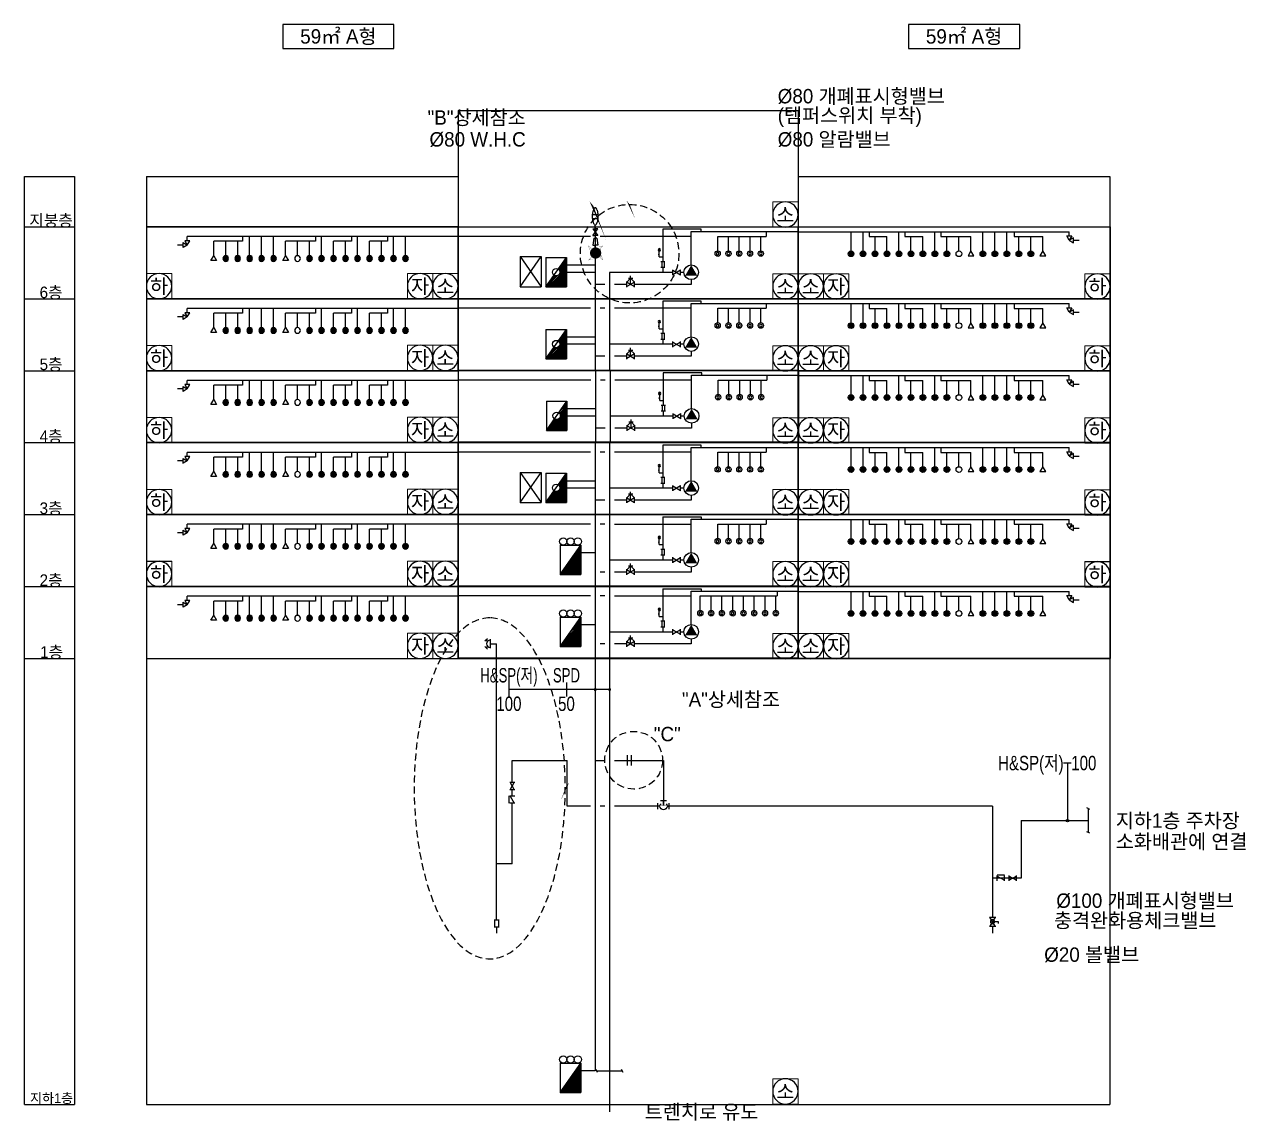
# Model space of a CAD drawing. Header units: millimetres. Extents: x 278 to 532, y -2797 to -2569.
import ezdxf
from ezdxf.enums import TextEntityAlignment as Align

# ---------------------------------------------------------------- set-up
doc = ezdxf.new("R2010")
doc.units = ezdxf.units.MM
doc.linetypes.add('HID', pattern=[2.3, 1.5, -0.8])
for name, color, linetype in [('0.내진_BRACE_4방향', 1, 'Continuous'), ('1', 1, 'Continuous'), ('arch', 8, 'Continuous'), ('BRACE_4방향', 1, 'Continuous'), ('DIM', 1, 'Continuous'), ('PIPE', 4, 'Continuous'), ('PIPE11', 4, 'Continuous'), ('SYM', 6, 'Continuous'), ('TEXT', 3, 'Continuous'), ('관경', 3, 'Continuous'), ('지시선', 1, 'Continuous'), ('헤드', 4, 'Continuous')]:
    doc.layers.add(name, color=color, linetype=linetype)
doc.layers.add('defpoint', color=161, linetype='Continuous', lineweight=15, plot=False)
doc.styles.add('1', font='')
doc.styles.add('돋움', font='', dxfattribs={"width": 0.9})
doc.styles.get('1').set_extended_font_data('Dotum')
doc.styles.get('돋움').set_extended_font_data('Dotum')

# ---------------------------------------------------------------- blocks, each defined once
blk = doc.blocks.new('SF30T')
at = {"color": 6, "linetype": 'Continuous'}
for p, q in [((-0.75, 1.5), (0.75, 1.5)), ((1.5, -0.75), (1.5, 0.75)), ((-0.75, -1.5), (0.75, -1.5))]:
    blk.add_line(p, q, dxfattribs=at)
at = {"color": 0, "linetype": 'Continuous'}
for p, q in [((0, 0.9), (0, 1.5)), ((0, 0), (1.5, 0)), ((0, -0.9), (0, -1.5))]:
    blk.add_line(p, q, dxfattribs=at)
at = {"color": 6, "linetype": 'Continuous'}
blk.add_arc((0, 0), 0.9, 46.2383, 313.7617, dxfattribs=at)
at = {"layer": 'defpoint', "linetype": 'ByBlock'}
for p, q in [((-0.01, 0), (0.01, 0)), ((0, -0.01), (0, 0.01))]:
    blk.add_line(p, q, dxfattribs=at)
blk.add_wipeout([(-0.12, 0.9), (-0.12, -0.9), (0.12, -0.9), (0.12, 0.9)]).dxf.layer = 'defpoint'
blk = doc.blocks.new('A$CB372')
at = {"layer": 'SYM'}
for p, q in [((0.11, 10.25), (7.11, 10.25)), ((0.11, 0.25), (7.11, 10.25)), ((0.11, 10.25), (7.11, 0.25)), ((0.11, 10.25), (0.11, 0.25)), ((7.11, 10.25), (7.11, 0.25)), ((0.11, 0.25), (7.11, 0.25))]:
    blk.add_line(p, q, dxfattribs=at)
blk = doc.blocks.new('*U35')
at = {"layer": 'SYM', "xscale": 0.6294964039843765, "yscale": 0.6294964039843765, "zscale": 0.6294964039843765}
blk.add_blockref('A$CB372', (-2.27, -3.31), dxfattribs=at)
blk = doc.blocks.new('*X18')
at = {"color": 0}
for p, q in [((427.45, 436.46), (428.68, 437.7)), ((421.86, 428.22), (428.68, 435.05)), ((422.39, 428.22), (428.68, 434.51)), ((422.5, 429.39), (428.68, 435.58)), ((422.92, 428.22), (428.68, 433.98)), ((423.45, 428.22), (428.68, 433.45)), ((423.74, 431.16), (428.68, 436.11)), ((424.97, 432.93), (428.68, 436.64)), ((426.21, 434.7), (428.68, 437.17)), ((423.98, 428.22), (428.68, 432.92)), ((424.51, 428.22), (428.68, 432.39)), ((425.04, 428.22), (428.68, 431.86)), ((425.57, 428.22), (428.68, 431.33)), ((426.1, 428.22), (428.68, 430.8)), ((426.63, 428.22), (428.68, 430.27)), ((427.16, 428.22), (428.68, 429.74)), ((427.69, 428.22), (428.68, 429.21)), ((428.22, 428.22), (428.68, 428.68))]:
    blk.add_line(p, q, dxfattribs=at)
blk = doc.blocks.new('FSK12')
at = {"layer": 'SYM'}
for p, q in [((-3.89, 5.56), (-3.89, 0)), ((-3.89, 0), (0, 5.56)), ((-3.89, 5.56), (0, 5.56)), ((0, 5.56), (0, 0)), ((-3.89, 0), (0, 0))]:
    blk.add_line(p, q, dxfattribs=at)
for centre in [(-3.33, 6.25), (-1.94, 6.25), (-0.56, 6.25)]:
    blk.add_circle(centre, 0.695, dxfattribs=at)
at = {"layer": 'SYM', "xscale": 0.5556600003037602, "yscale": 0.5556600003037602, "zscale": 0.5556600003037602}
blk.add_blockref('*X18', (-238.2, -237.95), dxfattribs=at)
blk = doc.blocks.new('ABC소화기')
at = {"layer": 'defpoint'}
blk.add_lwpolyline([(0, 5.28), (-5.28, 5.28), (-5.28, 0), (0, 0)], close=True, dxfattribs=at)
at = {"layer": 'TEXT', "color": 1, "extrusion": (0, 0, -1)}
blk.add_ellipse((-2.64, 2.64), major_axis=(0, 2.64), ratio=1, start_param=4.712189, end_param=10.995374, dxfattribs=at)
at = {"layer": 'TEXT', "linetype": 'Continuous', "style": '1'}
blk.add_text('소', height=3, dxfattribs=at).set_placement((-2.64, 2.64), align=Align.MIDDLE)
blk = doc.blocks.new('zw$5186')
at = {"layer": 'SYM'}
for p, q in [((79, 112), (-79, 112)), ((-66, 112), (-66, -112)), ((66, 112), (66, -112)), ((79, -112), (-79, -112))]:
    blk.add_line(p, q, dxfattribs=at)
blk = doc.blocks.new('zw$128A')
at = {"layer": 'SYM'}
for p, q in [((-112, -79), (-112, 79)), ((-112, 66), (112, -66)), ((112, 66), (-112, -66)), ((112, -79), (112, 79))]:
    blk.add_line(p, q, dxfattribs=at)
blk = doc.blocks.new('zw$2D4E')
at = {"layer": 'SYM'}
for p, q in [((-112, -79), (-112, 79)), ((112, 66), (-112, -66)), ((-110, 93), (116, 93)), ((116, 93), (70, 102)), ((112, -79), (112, 79))]:
    blk.add_line(p, q, dxfattribs=at)
blk = doc.blocks.new('DOUBLE')
at = {"color": 0, "linetype": 'ByBlock'}
for radius in [0.3, 0.15]:
    blk.add_circle((0, 0), radius, dxfattribs=at)
blk = doc.blocks.new('zw$57B4')
at = {"layer": 'SYM'}
for p, q in [((-0.75, -0.53), (-0.75, 0.53)), ((0.75, 0.44), (-0.75, -0.44)), ((-0.73, 0.62), (0.77, 0.62)), ((0.77, 0.62), (0.47, 0.68)), ((0.75, -0.53), (0.75, 0.53))]:
    blk.add_line(p, q, dxfattribs=at)
blk = doc.blocks.new('zw$1A81')
at = {"layer": 'SYM'}
for p, q in [((-0.75, -0.53), (-0.75, 0.53)), ((-0.75, 0.44), (0.75, -0.44)), ((0.75, 0.44), (-0.75, -0.44)), ((0.75, -0.53), (0.75, 0.53))]:
    blk.add_line(p, q, dxfattribs=at)
blk = doc.blocks.new('zw$F3AF')
at = {"layer": 'SYM'}
for p, q in [((-1.16, 0), (-1.16, -0.39)), ((0, 0), (-1.16, 0)), ((0.66, 0.94), (-0.66, 0.94)), ((-0.55, -0.94), (0.55, 0.94)), ((-0.55, 0.94), (0.55, -0.94)), ((0.66, -0.94), (-0.66, -0.94))]:
    blk.add_line(p, q, dxfattribs=at)
blk.add_circle((0, 0), 0.431, dxfattribs=at)
blk = doc.blocks.new('주방자동소화기')
at = {"layer": 'defpoint'}
blk.add_lwpolyline([(0, 5.28), (-5.28, 5.28), (-5.28, 0), (0, 0)], close=True, dxfattribs=at)
at = {"layer": 'TEXT', "color": 1, "extrusion": (0, 0, -1)}
blk.add_ellipse((-2.64, 2.64), major_axis=(0, 2.64), ratio=1, start_param=4.712189, end_param=10.995374, dxfattribs=at)
at = {"layer": 'TEXT', "linetype": 'Continuous', "style": '1'}
blk.add_text('자', height=3, dxfattribs=at).set_placement((-2.64, 2.64), align=Align.MIDDLE)
blk = doc.blocks.new('하향식피난구')
at = {"layer": 'defpoint'}
blk.add_lwpolyline([(5.28, 5.28), (0, 5.28), (0, 0), (5.28, 0)], close=True, dxfattribs=at)
at = {"layer": 'TEXT', "color": 1, "extrusion": (0, 0, -1)}
blk.add_ellipse((2.64, 2.64), major_axis=(0, 2.64), ratio=1, start_param=4.712189, end_param=10.995374, dxfattribs=at)
at = {"layer": 'TEXT', "linetype": 'Continuous', "style": '1'}
blk.add_text('하', height=3, dxfattribs=at).set_placement((2.64, 2.64), align=Align.MIDDLE)
blk = doc.blocks.new('A$C2254')
at = {"layer": 'SYM'}
for p, q in [((-42.5, -30), (-42.5, 30)), ((-42.5, 25), (42.5, -25)), ((42.5, 25), (-42.5, -25)), ((42.5, -30), (42.5, 30))]:
    blk.add_line(p, q, dxfattribs=at)
blk = doc.blocks.new('A$C6384')
at = {"layer": 'SYM'}
for p, q in [((35, 122), (3, 90)), ((19, 4), (19, 88))]:
    blk.add_line(p, q, dxfattribs=at)
for centre, radius in [((19, 106), 17.6), ((25, 40), 5.78)]:
    blk.add_circle(centre, radius, dxfattribs=at)
blk = doc.blocks.new('zw$4DED')
blk.add_lwpolyline([(-70.91, 14.98), (0, 14.98), (0, 0), (-70.91, 0)], close=True)
at = {"layer": 'PIPE', "color": 4, "linetype": 'Continuous', "ltscale": 2}
for p, q in [((-43.3, 12.98), (-70.91, 12.98)), ((-40.3, 12.98), (-41.3, 12.98)), ((-38.3, 12.98), (-22.28, 12.98)), ((-22.28, 7.04), (-22.28, 13.98)), ((-22.28, 13.98), (0, 13.98))]:
    blk.add_line(p, q, dxfattribs=at)
at = {"layer": 'PIPE'}
for p, q in [((-42.3, 14.98), (-42.3, 0)), ((-39.3, 14.98), (-39.3, 0)), ((-42.3, 6.97), (-45.3, 6.97)), ((-26.13, 5.47), (-39.3, 5.47)), ((-23.81, 5.47), (-24.51, 5.47)), ((-40.3, 2.98), (-41.3, 2.98)), ((-35.72, 2.98), (-38.3, 2.98)), ((-22.28, 2.98), (-34.1, 2.98)), ((-22.28, 3.98), (-22.28, 2.98))]:
    blk.add_line(p, q, dxfattribs=at)
at = {"layer": 'PIPE11', "color": 3, "linetype": 'Continuous'}
for p, q in [((-28.19, 14.48), (-28.19, 7.7)), ((-28.19, 14.48), (-20.19, 14.48)), ((-20.19, 14.48), (-20.19, 13.98)), ((-28.94, 8.7), (-28.19, 8.7)), ((-28.19, 6.47), (-28.19, 5.47))]:
    blk.add_line(p, q, dxfattribs=at)
at = {"layer": 'PIPE11', "color": 6, "linetype": 'Continuous'}
for p, q in [((-27.75, 7.7), (-28.62, 7.7)), ((-28.44, 7.7), (-28.44, 6.47)), ((-27.94, 7.7), (-27.94, 6.47)), ((-27.75, 6.47), (-28.62, 6.47))]:
    blk.add_line(p, q, dxfattribs=at)
at = {"layer": 'SYM', "color": 1}
for p, q in [((-34.91, 4.27), (-35.72, 3.46)), ((-35.37, 4.27), (-34.46, 4.27)), ((-34.91, 2.98), (-34.91, 4.73)), ((-34.91, 4.27), (-34.1, 3.46))]:
    blk.add_line(p, q, dxfattribs=at)
at = {"layer": 'SYM'}
for p, q in [((-35.72, 2.41), (-35.72, 3.56)), ((-34.1, 3.46), (-35.72, 2.51)), ((-35.72, 3.46), (-34.1, 2.51)), ((-34.1, 2.41), (-34.1, 3.56))]:
    blk.add_line(p, q, dxfattribs=at)
blk.add_ellipse((-22.28, 5.51), major_axis=(1.53, 0), ratio=1, start_param=-8.27407108464e-05, end_param=6.283102566468737, dxfattribs=at)
blk.add_solid([(-22.28, 6.99), (-23.56, 4.77), (-21, 4.77)], dxfattribs=at)
at = {"layer": 'PIPE11', "color": 3, "linetype": 'Continuous', "xscale": -0.0144703098476541, "yscale": 0.0144703098476541, "zscale": 0.0144703098476541}
blk.add_blockref('A$C6384', (-28.66, 8.64), dxfattribs=at)
at = {"layer": 'SYM'}
for name, p, xscale, yscale, zscale in [('FSK12', (-45.3, 2.47), 1.099999960026468, 1.099999960070124, 1.099999960070124), ('A$C2254', (-25.32, 5.47), 0.0191008090687526, 0.0191008090542007, 0.019100809055947)]:
    blk.add_blockref(name, p, dxfattribs=dict(at, xscale=xscale, yscale=yscale, zscale=zscale))
blk = doc.blocks.new('*X21')
at = {"color": 0}
for p, q in [((405.35, 414.37), (407.91, 416.93)), ((405.4, 414.94), (407.91, 417.46)), ((406.63, 416.71), (407.91, 417.99)), ((407.87, 418.48), (407.91, 418.52)), ((401.64, 408.54), (407.91, 414.81)), ((402.17, 408.54), (407.91, 414.28)), ((402.7, 408.54), (407.91, 413.75)), ((403.24, 408.54), (407.91, 413.22)), ((403.77, 408.54), (407.91, 412.69)), ((405.51, 412.93), (407.91, 415.34)), ((405.56, 414.04), (407.91, 416.4)), ((405.66, 413.62), (407.91, 415.87)), ((401.11, 408.54), (405.02, 412.45)), ((401.68, 409.64), (404.34, 412.29)), ((402.92, 411.41), (403.91, 412.39)), ((404.3, 408.54), (407.91, 412.16)), ((404.83, 408.54), (407.91, 411.63)), ((405.36, 408.54), (407.91, 411.1)), ((405.89, 408.54), (407.91, 410.57)), ((406.42, 408.54), (407.91, 410.03)), ((406.95, 408.54), (407.91, 409.5)), ((407.48, 408.54), (407.91, 408.97))]:
    blk.add_line(p, q, dxfattribs=at)
blk = doc.blocks.new('FSK3')
at = {"layer": 'SYM'}
for p, q in [((-3.89, 5.56), (-3.89, 0)), ((-3.89, 0), (0, 5.56)), ((-3.89, 5.56), (0, 5.56)), ((0, 5.56), (0, 0)), ((-3.89, 0), (0, 0))]:
    blk.add_line(p, q, dxfattribs=at)
blk.add_circle((-1.94, 2.78), 0.695, dxfattribs=at)
at = {"layer": 'SYM', "xscale": 0.5556600003037602, "yscale": 0.5556600003037602, "zscale": 0.5556600003037602}
blk.add_blockref('*X21', (-226.66, -227.01), dxfattribs=at)
blk = doc.blocks.new('zw$E6AF')
blk.add_lwpolyline([(-70.91, 14.98), (0, 14.98), (0, 0), (-70.91, 0)], close=True)
at = {"layer": 'PIPE', "color": 4, "linetype": 'Continuous', "ltscale": 2}
for p, q in [((-43.3, 12.98), (-70.91, 12.98)), ((-40.3, 12.98), (-41.3, 12.98)), ((-22.28, 12.98), (-38.3, 12.98)), ((-22.28, 7.04), (-22.28, 13.98)), ((-22.28, 13.98), (0, 13.98))]:
    blk.add_line(p, q, dxfattribs=at)
at = {"layer": 'PIPE'}
for p, q in [((-42.3, 14.98), (-42.3, 0)), ((-39.3, 14.98), (-39.3, 0)), ((-42.3, 6.97), (-48.3, 6.97)), ((-42.3, 5.47), (-48.3, 5.47)), ((-26.13, 5.47), (-39.3, 5.47)), ((-23.81, 5.47), (-24.51, 5.47)), ((-40.3, 2.98), (-42.3, 2.98)), ((-35.72, 2.98), (-38.3, 2.98)), ((-22.28, 2.98), (-34.1, 2.98)), ((-22.28, 3.98), (-22.28, 2.98))]:
    blk.add_line(p, q, dxfattribs=at)
at = {"layer": 'PIPE11', "color": 3, "linetype": 'Continuous'}
for p, q in [((-28.19, 14.48), (-28.19, 7.7)), ((-20.19, 14.48), (-28.19, 14.48)), ((-20.19, 13.98), (-20.19, 14.48)), ((-28.94, 8.7), (-28.19, 8.7)), ((-28.19, 6.47), (-28.19, 5.47))]:
    blk.add_line(p, q, dxfattribs=at)
at = {"layer": 'PIPE11', "color": 6, "linetype": 'Continuous'}
for p, q in [((-27.75, 7.7), (-28.62, 7.7)), ((-28.44, 7.7), (-28.44, 6.47)), ((-27.94, 7.7), (-27.94, 6.47)), ((-27.75, 6.47), (-28.62, 6.47))]:
    blk.add_line(p, q, dxfattribs=at)
at = {"layer": 'SYM', "color": 1}
for p, q in [((-34.91, 4.27), (-35.72, 3.46)), ((-35.37, 4.27), (-34.46, 4.27)), ((-34.91, 2.98), (-34.91, 4.73)), ((-34.91, 4.27), (-34.1, 3.46))]:
    blk.add_line(p, q, dxfattribs=at)
at = {"layer": 'SYM'}
for p, q in [((-35.72, 2.41), (-35.72, 3.56)), ((-34.1, 3.46), (-35.72, 2.51)), ((-35.72, 3.46), (-34.1, 2.51)), ((-34.1, 2.41), (-34.1, 3.56))]:
    blk.add_line(p, q, dxfattribs=at)
blk.add_ellipse((-22.28, 5.51), major_axis=(1.53, 0), ratio=1, start_param=-8.27407108464e-05, end_param=6.283102566468737, dxfattribs=at)
blk.add_solid([(-22.28, 6.99), (-23.56, 4.77), (-21, 4.77)], dxfattribs=at)
at = {"layer": 'PIPE11', "color": 3, "linetype": 'Continuous', "xscale": -0.0144703098476541, "yscale": 0.0144703098476541, "zscale": 0.0144703098476541}
blk.add_blockref('A$C6384', (-28.66, 8.64), dxfattribs=at)
at = {"layer": 'SYM'}
for name, p, xscale, yscale, zscale in [('FSK3', (-48.3, 2.48), 1.099999960026468, 1.099999960070124, 1.099999960068378), ('A$C2254', (-25.32, 5.47), 0.0191008090687526, 0.0191008090542007, 0.019100809055947)]:
    blk.add_blockref(name, p, dxfattribs=dict(at, xscale=xscale, yscale=yscale, zscale=zscale))
blk = doc.blocks.new('W.H.C')
at = {"layer": 'PIPE', "linetype": 'Continuous'}
for p, q in [((0, -0.62), (0, 0)), ((0, -1.7), (0, -2.12)), ((0, -4.06), (0, -3.24))]:
    blk.add_line(p, q, dxfattribs=at)
at = {"layer": 'SYM', "color": 6}
for p, q in [((-0.47, 1.61), (0.47, 1.61)), ((-0.46, 1), (0.46, 1))]:
    blk.add_line(p, q, dxfattribs=at)
at = {"layer": 'SYM'}
for p, q in [((-0.39, -1.7), (0.39, -0.62)), ((-0.39, -0.62), (0.39, -1.7)), ((-0.39, -0.62), (0, -0.62)), ((-0.39, -1.7), (0, -1.7)), ((0.39, -0.62), (0, -0.62)), ((0.39, -1.7), (0, -1.7)), ((-0.23, -2.12), (-0.39, -3.24)), ((-0.39, -3.24), (0, -3.24)), ((-0.23, -2.12), (0, -2.12)), ((0.23, -2.12), (0, -2.12)), ((0.39, -3.24), (0, -3.24)), ((0.23, -2.12), (0.39, -3.24))]:
    blk.add_line(p, q, dxfattribs=at)
at = {"layer": 'SYM', "color": 6}
for centre, radius, start, end in [((1.65, 1.58), 2.11, 160.3879, 171.6041), ((0.63, 1.94), 1.02, 139.2967, 160.3879), ((0, 2.48), 0.197, 90, 139.2967), ((0, 2.48), 0.197, 40.7033, 90), ((-0.63, 1.94), 1.02, 19.6121, 40.7033), ((-1.65, 1.58), 2.11, 8.3959, 19.6121), ((3.28, 1.34), 3.75, 171.6041, 180), ((3.28, 1.34), 3.75, 180, 188.3959), ((1.65, 1.1), 2.11, 188.3959, 199.6121), ((0.63, 0.74), 1.02, 199.6121, 220.7033), ((0, 0.2), 0.197, 220.7033, 270), ((0, 0.2), 0.197, 270, 319.2967), ((-0.63, 0.74), 1.02, 319.2967, 340.3879), ((-1.65, 1.1), 2.11, 340.3879, 351.6041), ((-3.28, 1.34), 3.75, 0, 8.3959), ((-3.28, 1.34), 3.75, 351.6041, 0)]:
    blk.add_arc(centre, radius, start, end, dxfattribs=at)
blk = doc.blocks.new('A$C00AB62C4')
at = {"layer": 'BRACE_4방향'}
h = blk.add_hatch(color=253, dxfattribs=at)
h.dxf.hatch_style = 1
edge = h.paths.add_edge_path()
edge.add_ellipse((0, 0), major_axis=(2.3, 0), ratio=1, start_angle=180, end_angle=360)
edge.add_ellipse((0, 0), major_axis=(2.3, 0), ratio=1, start_angle=0, end_angle=180)
at = {"layer": 'BRACE_4방향', "const_width": 0.0836}
for points in [[(-1.34, -2.52), (-2.95, -2.95), (2.95, 2.95), (1.34, 2.52)], [(-2.52, 1.34), (-2.95, 2.95), (2.95, -2.95), (2.52, -1.34)]]:
    blk.add_lwpolyline(points, dxfattribs=at)
at = {"layer": 'BRACE_4방향', "const_width": 0.0876}
blk.add_lwpolyline([(-2.3, 0, 1), (2.3, 0, 1)], format="xyb", close=True, dxfattribs=at)
at = {"layer": '0.내진_BRACE_4방향', "style": '돋움', "width": 0.7}
blk.add_text('W1', height=3, dxfattribs=at).set_placement((0.44, 0.08), align=Align.MIDDLE_CENTER)
blk = doc.blocks.new('zw$D288')
blk.add_lwpolyline([(-70.91, 14.98), (0, 14.98), (0, 0), (-70.91, 0)], close=True)
at = {"layer": 'PIPE', "color": 4, "linetype": 'Continuous', "ltscale": 2}
for p, q in [((-43.3, 12.98), (-70.91, 12.98)), ((-22.28, 12.98), (-41.3, 12.98)), ((-22.28, 7.04), (-22.28, 13.98)), ((-22.28, 13.98), (0, 13.98))]:
    blk.add_line(p, q, dxfattribs=at)
at = {"layer": 'PIPE'}
for p, q in [((-42.3, 14.98), (-42.3, 0)), ((-42.3, 6.97), (-48.3, 6.97)), ((-42.3, 5.47), (-48.3, 5.47)), ((-26.13, 5.47), (-39.3, 5.47)), ((-39.3, 5.47), (-39.3, 0)), ((-23.81, 5.47), (-24.51, 5.47)), ((-40.3, 2.98), (-42.3, 2.98)), ((-35.72, 2.98), (-38.3, 2.98)), ((-22.28, 2.98), (-34.1, 2.98)), ((-22.28, 3.98), (-22.28, 2.98))]:
    blk.add_line(p, q, dxfattribs=at)
at = {"layer": 'PIPE11', "color": 3, "linetype": 'Continuous'}
for p, q in [((-28.19, 14.48), (-28.19, 7.7)), ((-20.19, 14.48), (-28.19, 14.48)), ((-20.19, 13.98), (-20.19, 14.48)), ((-28.94, 8.7), (-28.19, 8.7)), ((-28.19, 6.47), (-28.19, 5.47))]:
    blk.add_line(p, q, dxfattribs=at)
at = {"layer": 'PIPE11', "color": 6, "linetype": 'Continuous'}
for p, q in [((-27.75, 7.7), (-28.62, 7.7)), ((-28.44, 7.7), (-28.44, 6.47)), ((-27.94, 7.7), (-27.94, 6.47)), ((-27.75, 6.47), (-28.62, 6.47))]:
    blk.add_line(p, q, dxfattribs=at)
at = {"layer": 'SYM', "color": 1}
for p, q in [((-34.91, 4.27), (-35.72, 3.46)), ((-35.37, 4.27), (-34.46, 4.27)), ((-34.91, 2.98), (-34.91, 4.73)), ((-34.91, 4.27), (-34.1, 3.46))]:
    blk.add_line(p, q, dxfattribs=at)
at = {"layer": 'SYM'}
for p, q in [((-35.72, 2.41), (-35.72, 3.56)), ((-34.1, 3.46), (-35.72, 2.51)), ((-35.72, 3.46), (-34.1, 2.51)), ((-34.1, 2.41), (-34.1, 3.56))]:
    blk.add_line(p, q, dxfattribs=at)
blk.add_ellipse((-22.28, 5.51), major_axis=(1.53, 0), ratio=1, start_param=-8.27407108464e-05, end_param=6.283102566468737, dxfattribs=at)
blk.add_solid([(-22.28, 6.99), (-23.56, 4.77), (-21, 4.77)], dxfattribs=at)
at = {"layer": 'BRACE_4방향', "xscale": 0.4999999803591471, "yscale": 0.4999999803591471, "zscale": 0.4999999803591471}
blk.add_blockref('A$C00AB62C4', (-42.22, 9.52), dxfattribs=at)
at = {"layer": 'PIPE11', "color": 3, "linetype": 'Continuous', "xscale": -0.0144703098476541, "yscale": 0.0144703098476541, "zscale": 0.0144703098476541}
blk.add_blockref('A$C6384', (-28.66, 8.64), dxfattribs=at)
at = {"layer": 'SYM'}
for name, p, xscale, yscale, zscale in [('W.H.C', (-42.3, 15.4), 1.319999948096925, 1.319999948140579, 1.319999948147855), ('FSK3', (-48.3, 2.48), 1.099999960026468, 1.099999960070124, 1.099999960068378), ('A$C2254', (-25.32, 5.47), 0.0191008090687526, 0.0191008090542007, 0.019100809055947)]:
    blk.add_blockref(name, p, dxfattribs=dict(at, xscale=xscale, yscale=yscale, zscale=zscale))
blk = doc.blocks.new('zw$FDB4')
at = {"layer": 'Defpoints'}
blk.add_lwpolyline([(-65.09, 0), (-65.09, 15), (0, 15), (0, 0)], close=True, dxfattribs=at)
at = {"layer": 'PIPE', "color": 4, "linetype": 'Continuous', "ltscale": 2}
for p, q in [((-8.54, 12.1), (-8.54, 12.98)), ((-8.54, 11.2), (-9.06, 12.1)), ((-9.06, 12.1), (-8.02, 12.1)), ((-8.54, 11.2), (-9.06, 12.1)), ((-9.06, 12.1), (-8.02, 12.1)), ((-8.02, 12.1), (-8.54, 11.2)), ((-8.02, 12.1), (-8.54, 11.2)), ((-7.64, 11.72), (-8.54, 11.2)), ((-7.64, 11.72), (-8.54, 11.2)), ((-8.54, 11.2), (-7.64, 10.69)), ((-8.54, 11.2), (-7.64, 10.69)), ((-7.65, 10.68), (-7.65, 11.72)), ((-7.65, 10.68), (-7.65, 11.72)), ((-7.65, 11.2), (-6.48, 11.2)), ((-7.65, 11.2), (-6.48, 11.2))]:
    blk.add_line(p, q, dxfattribs=at)
at = {"layer": '헤드'}
for p, q in [((-65.09, 12.98), (-8.54, 12.98)), ((-54.04, 8.98), (-54.04, 12.98)), ((-51.54, 8.98), (-51.54, 12.98)), ((-50.29, 12.98), (-50.29, 11.98)), ((-44.04, 8.98), (-44.04, 12.98)), ((-42.79, 12.98), (-42.79, 11.98)), ((-36.54, 8.98), (-36.54, 12.98)), ((-35.29, 12.98), (-35.29, 11.98)), ((-26.54, 8.98), (-26.54, 12.98)), ((-24.04, 8.98), (-24.04, 12.98)), ((-21.54, 8.98), (-21.54, 12.98)), ((-20.04, 12.98), (-20.04, 11.98)), ((-50.29, 11.98), (-46.54, 11.98)), ((-49.04, 8.98), (-49.04, 11.98)), ((-46.54, 8.98), (-46.54, 11.98)), ((-42.79, 11.98), (-39.04, 11.98)), ((-41.54, 8.98), (-41.54, 11.98)), ((-39.04, 8.98), (-39.04, 11.98)), ((-35.29, 11.98), (-29.04, 11.98)), ((-34.04, 8.98), (-34.04, 11.98)), ((-31.54, 8.99), (-31.54, 11.98)), ((-29.04, 8.98), (-29.04, 11.98)), ((-20.04, 11.98), (-14.04, 11.98)), ((-19.04, 8.98), (-19.04, 11.98)), ((-16.54, 8.99), (-16.54, 11.98)), ((-14.04, 8.98), (-14.04, 11.98))]:
    blk.add_line(p, q, dxfattribs=at)
at = {"layer": '헤드', "color": 6, "const_width": 0.557}
for points in [[(-54.32, 8.39, -1), (-53.76, 8.39, -1)], [(-51.82, 8.39, -1), (-51.26, 8.39, -1)], [(-49.32, 8.39, -1), (-48.76, 8.39, -1)], [(-46.82, 8.39, -1), (-46.26, 8.39, -1)], [(-44.32, 8.39, -1), (-43.76, 8.39, -1)], [(-41.82, 8.39, -1), (-41.26, 8.39, -1)], [(-39.32, 8.39, -1), (-38.76, 8.39, -1)], [(-36.82, 8.39, -1), (-36.26, 8.39, -1)], [(-34.32, 8.39, -1), (-33.76, 8.39, -1)], [(-26.82, 8.39, -1), (-26.26, 8.39, -1)], [(-24.32, 8.39, -1), (-23.76, 8.39, -1)], [(-21.82, 8.39, -1), (-21.26, 8.39, -1)], [(-19.32, 8.39, -1), (-18.76, 8.39, -1)], [(-16.82, 8.39, -1), (-16.26, 8.39, -1)]]:
    blk.add_lwpolyline(points, format="xyb", close=True, dxfattribs=at)
at = {"layer": '헤드', "color": 6}
for points in [[(-28.44, 7.96), (-29.04, 8.98), (-29.63, 7.96)], [(-13.44, 7.96), (-14.04, 8.98), (-14.63, 7.96)]]:
    blk.add_lwpolyline(points, close=True, dxfattribs=at)
for centre in [(-54.04, 8.39), (-51.54, 8.39), (-49.04, 8.39), (-46.54, 8.39), (-44.04, 8.39), (-41.54, 8.39), (-39.04, 8.39), (-36.54, 8.39), (-34.04, 8.39), (-31.54, 8.39), (-26.54, 8.39), (-24.04, 8.39), (-21.54, 8.39), (-19.04, 8.39), (-16.54, 8.39)]:
    blk.add_circle(centre, 0.594, dxfattribs=at)
blk = doc.blocks.new('zw$89CA')
at = {"layer": 'Defpoints'}
blk.add_lwpolyline([(-65.09, 0), (-65.09, 15), (0, 15), (0, 0)], close=True, dxfattribs=at)
at = {"layer": 'PIPE', "color": 4, "linetype": 'Continuous', "ltscale": 2}
for p, q in [((-8.54, 12.2), (-9.06, 13.1)), ((-9.06, 13.1), (-8.02, 13.1)), ((-8.54, 12.2), (-9.06, 13.1)), ((-9.06, 13.1), (-8.02, 13.1)), ((-8.54, 13.1), (-8.54, 13.98)), ((-8.02, 13.1), (-8.54, 12.2)), ((-8.02, 13.1), (-8.54, 12.2)), ((-7.64, 12.72), (-8.54, 12.2)), ((-7.64, 12.72), (-8.54, 12.2)), ((-8.54, 12.2), (-7.64, 11.69)), ((-8.54, 12.2), (-7.64, 11.69)), ((-7.65, 11.68), (-7.65, 12.72)), ((-7.65, 11.68), (-7.65, 12.72)), ((-7.65, 12.2), (-6.48, 12.2)), ((-7.65, 12.2), (-6.48, 12.2))]:
    blk.add_line(p, q, dxfattribs=at)
at = {"layer": '헤드'}
for p, q in [((-65.09, 13.98), (-8.54, 13.98)), ((-54.04, 9.98), (-54.04, 13.98)), ((-51.54, 9.98), (-51.54, 13.98)), ((-50.29, 13.98), (-50.29, 12.98)), ((-50.29, 12.98), (-46.54, 12.98)), ((-49.04, 9.98), (-49.04, 12.98)), ((-46.54, 9.98), (-46.54, 12.98)), ((-44.04, 9.98), (-44.04, 13.98)), ((-42.79, 13.98), (-42.79, 12.98)), ((-42.79, 12.98), (-39.04, 12.98)), ((-41.54, 9.98), (-41.54, 12.98)), ((-39.04, 9.98), (-39.04, 12.98)), ((-36.54, 9.98), (-36.54, 13.98)), ((-35.29, 13.98), (-35.29, 12.98)), ((-35.29, 12.98), (-29.04, 12.98)), ((-34.04, 9.98), (-34.04, 12.98)), ((-31.54, 9.99), (-31.54, 12.98)), ((-29.04, 9.98), (-29.04, 12.98)), ((-26.54, 9.98), (-26.54, 13.98)), ((-24.04, 9.98), (-24.04, 13.98)), ((-21.54, 9.98), (-21.54, 13.98)), ((-20.04, 13.98), (-20.04, 12.98)), ((-20.04, 12.98), (-14.04, 12.98)), ((-19.04, 9.98), (-19.04, 12.98)), ((-16.54, 9.99), (-16.54, 12.98)), ((-14.04, 9.98), (-14.04, 12.98))]:
    blk.add_line(p, q, dxfattribs=at)
at = {"layer": '헤드', "color": 6, "const_width": 0.557}
for points in [[(-54.32, 9.39, -1), (-53.76, 9.39, -1)], [(-51.82, 9.39, -1), (-51.26, 9.39, -1)], [(-49.32, 9.39, -1), (-48.76, 9.39, -1)], [(-46.82, 9.39, -1), (-46.26, 9.39, -1)], [(-44.32, 9.39, -1), (-43.76, 9.39, -1)], [(-41.82, 9.39, -1), (-41.26, 9.39, -1)], [(-39.32, 9.39, -1), (-38.76, 9.39, -1)], [(-36.82, 9.39, -1), (-36.26, 9.39, -1)], [(-34.32, 9.39, -1), (-33.76, 9.39, -1)], [(-26.82, 9.39, -1), (-26.26, 9.39, -1)], [(-24.32, 9.39, -1), (-23.76, 9.39, -1)], [(-21.82, 9.39, -1), (-21.26, 9.39, -1)], [(-19.32, 9.39, -1), (-18.76, 9.39, -1)], [(-16.82, 9.39, -1), (-16.26, 9.39, -1)]]:
    blk.add_lwpolyline(points, format="xyb", close=True, dxfattribs=at)
at = {"layer": '헤드', "color": 6}
for points in [[(-28.44, 8.96), (-29.04, 9.98), (-29.63, 8.96)], [(-13.44, 8.96), (-14.04, 9.98), (-14.63, 8.96)]]:
    blk.add_lwpolyline(points, close=True, dxfattribs=at)
for centre in [(-54.04, 9.39), (-51.54, 9.39), (-49.04, 9.39), (-46.54, 9.39), (-44.04, 9.39), (-41.54, 9.39), (-39.04, 9.39), (-36.54, 9.39), (-34.04, 9.39), (-31.54, 9.39), (-26.54, 9.39), (-24.04, 9.39), (-21.54, 9.39), (-19.04, 9.39), (-16.54, 9.39)]:
    blk.add_circle(centre, 0.594, dxfattribs=at)

msp = doc.modelspace()

# ---------------------------------------------------------------- linework, layer by layer
at = {"layer": '1', "linetype": 'HID'}
msp.add_circle((404.58, -2722.22), 6.02, dxfattribs=at)
at = {"layer": '1', "color": 1, "linetype": 'HID', "extrusion": (0, 0, -1)}
msp.add_ellipse((374.56, -2728.08), major_axis=(0, 35.54), ratio=0.443529, dxfattribs=at)
at = {"layer": 'arch'}
for p, q in [((367.95, -2586.75), (438.86, -2586.75)), ((367.95, -2586.75), (395.86, -2586.75)), ((367.95, -2586.75), (367.95, -2701)), ((438.86, -2586.75), (438.86, -2701)), ((277.52, -2600.5), (287.95, -2600.5)), ((277.52, -2600.5), (287.95, -2600.5)), ((277.52, -2794.01), (277.52, -2600.5)), ((287.95, -2600.5), (287.95, -2794.01)), ((302.95, -2600.5), (367.95, -2600.5)), ((302.95, -2600.5), (302.95, -2794.01)), ((438.86, -2600.5), (503.86, -2600.5)), ((503.86, -2600.5), (503.86, -2794.01)), ((277.52, -2611), (287.95, -2611)), ((302.95, -2611), (367.95, -2611)), ((438.86, -2611), (503.86, -2611)), ((277.52, -2626), (287.95, -2626)), ((277.52, -2626), (287.95, -2626)), ((302.95, -2626), (367.95, -2626)), ((438.86, -2626), (503.86, -2626)), ((277.52, -2641), (287.95, -2641)), ((302.95, -2641), (367.95, -2641)), ((438.86, -2641), (503.86, -2641)), ((277.52, -2656), (287.95, -2656)), ((302.95, -2656), (367.95, -2656)), ((438.86, -2656), (503.86, -2656)), ((277.52, -2671), (287.95, -2671)), ((302.95, -2671), (367.95, -2671)), ((438.86, -2671), (503.86, -2671)), ((277.52, -2686), (287.95, -2686)), ((302.95, -2686), (367.95, -2686)), ((438.86, -2686), (503.86, -2686)), ((277.52, -2701), (287.95, -2701)), ((302.95, -2701), (503.86, -2701)), ((277.52, -2794.01), (287.95, -2794.01)), ((302.95, -2794.01), (503.86, -2794.01))]:
    msp.add_line(p, q, dxfattribs=at)
at = {"layer": 'arch', "color": 1}
for points in [[(331.41, -2573.8), (354.59, -2573.8), (354.59, -2568.8), (331.41, -2568.8)], [(461.9, -2573.8), (485.09, -2573.8), (485.09, -2568.8), (461.9, -2568.8)]]:
    msp.add_lwpolyline(points, close=True, dxfattribs=at)
at = {"layer": 'DIM'}
for p, q in [((499.72, -2732.45), (499.08, -2732.15)), ((499.72, -2737.45), (499.08, -2737.15)), ((397.06, -2787.32), (396.76, -2786.68)), ((402.36, -2787.32), (402.07, -2786.68))]:
    msp.add_line(p, q, dxfattribs=at)
for points in [[(499.4, -2732.3), (499.4, -2737.3)], [(396.91, -2787), (402.21, -2787)]]:
    msp.add_lwpolyline(points, dxfattribs=at)
at = {"layer": 'DIM', "color": 1, "linetype": 'HID'}
msp.add_circle((403.74, -2616.6), 10.27, dxfattribs=at)
at = {"layer": 'PIPE', "color": 4, "linetype": 'Continuous'}
for p, q in [((374.65, -2697.92), (375.98, -2697.92)), ((379.25, -2722.24), (390.74, -2722.24)), ((379.25, -2726.86), (379.25, -2722.24)), ((390.74, -2731.8), (390.74, -2722.24)), ((379.25, -2729.69), (379.25, -2728.35)), ((379.25, -2743.8), (379.25, -2731.19)), ((379.25, -2743.8), (375.98, -2743.8))]:
    msp.add_line(p, q, dxfattribs=at)
at = {"layer": 'PIPE', "color": 4}
for p, q in [((375.98, -2755.47), (375.98, -2697.92)), ((375.98, -2756.97), (375.98, -2758.3))]:
    msp.add_line(p, q, dxfattribs=at)
at = {"layer": 'PIPE'}
for p, q in [((396.56, -2700.95), (396.56, -2787)), ((399.56, -2700.95), (399.56, -2795.52)), ((396.56, -2722.24), (398.56, -2722.24)), ((400.56, -2722.24), (410.8, -2722.24)), ((410.8, -2722.24), (410.8, -2731.8)), ((395.56, -2731.8), (390.74, -2731.8)), ((398.56, -2731.8), (397.56, -2731.8)), ((479.42, -2731.8), (400.56, -2731.8)), ((479.42, -2731.8), (479.42, -2754.93)), ((485.42, -2734.8), (485.42, -2746.8)), ((485.42, -2734.8), (499.4, -2734.8)), ((485.42, -2746.8), (479.42, -2746.8)), ((479.42, -2756.8), (479.42, -2758.3)), ((396.56, -2787), (393.56, -2787))]:
    msp.add_line(p, q, dxfattribs=at)
at = {"layer": 'SYM'}
for p, q in [((373.53, -2697.34), (374.06, -2696.81)), ((374.65, -2696.99), (374.65, -2698.85)), ((373.53, -2698.51), (374.06, -2699.04)), ((374.11, -2697.38), (373.8, -2697.07)), ((374.11, -2698.46), (373.8, -2698.77)), ((403.22, -2721.14), (403.22, -2723.34)), ((404.09, -2721.14), (404.09, -2723.34))]:
    msp.add_line(p, q, dxfattribs=at)
msp.add_arc((374.65, -2697.92), 0.762, 90, 270, dxfattribs=at)
at = {"layer": '관경', "color": 1}
for p, q in [((378.56, -2706), (378.56, -2708.94)), ((390.56, -2706), (390.56, -2708.94)), ((399.56, -2707.47), (378.56, -2707.47)), ((495.84, -2722.8), (494.24, -2722.8)), ((495.84, -2722.8), (494.24, -2722.8)), ((495.04, -2722.8), (495.04, -2734.8))]:
    msp.add_line(p, q, dxfattribs=at)
at = {"layer": '관경', "color": 1, "const_width": 0.309}
for points in [[(396.56, -2707.31, -1), (396.56, -2707.63, -1)], [(399.56, -2707.31, -1), (399.56, -2707.63, -1)]]:
    msp.add_lwpolyline(points, format="xyb", close=True, dxfattribs=at)
at = {"layer": '지시선'}
for points in [[(403.98, -2621.72, 0, 1, 0), (405.48, -2619.12, 0, 0, 0), (425.38, -2584.65, 0, 0, 0), (434.63, -2584.65, 0, 0, 0)], [(403.74, -2606.33, 0, 1, 0), (402.24, -2603.74, 0, 0, 0), (394.94, -2588.21, 0, 0, 0), (382.06, -2588.21, 0, 0, 0)], [(396.18, -2606.65, 0, 1, 0), (394.68, -2604.06, 0, 0, 0), (389.82, -2592.76, 0, 0, 0), (382.06, -2592.76, 0, 0, 0)], [(417.25, -2618.41, 0, 1, 0), (418.75, -2615.81, 0, 0, 0), (432.06, -2592.76, 0, 0, 0), (434.63, -2592.76, 0, 0, 0)], [(390.49, -2727.66, 0, 1, 0), (391.99, -2725.06, 0, 0, 0), (399.3, -2709.54, 0, 0, 0), (412.18, -2709.54, 0, 0, 0)], [(499.4, -2734.8, 0, 1, 0), (502.4, -2734.8, 0, 0, 0), (505.14, -2734.8, 0, 0, 0)], [(481.17, -2747.54, 0, 1, 0), (482.67, -2750.14, 0, 0, 0), (485.83, -2755.62, 0, 0, 0), (487.94, -2755.62, 0, 0, 0)], [(483.67, -2747.46, 0, 1, 0), (485.17, -2750.06, 0, 0, 0), (485.99, -2751.49, 0, 0, 0), (487.94, -2751.49, 0, 0, 0)], [(479.42, -2756.8, 0, 1, 0), (480.92, -2759.4, 0, 0, 0), (482.85, -2762.74, 0, 0, 0), (487.94, -2762.74, 0, 0, 0)], [(399.56, -2787, 0, 1, 0), (399.56, -2790, 0, 0, 0), (399.56, -2795.52, 0, 0, 0), (406.88, -2795.52, 0, 0, 0)]]:
    msp.add_lwpolyline(points, format="xyseb", dxfattribs=at)
at = {"layer": '헤드'}
for p, q in [((422.1, -2616), (422.1, -2613)), ((422.1, -2613), (432.23, -2613)), ((424.35, -2613), (432.23, -2613)), ((424.35, -2616), (424.35, -2613)), ((426.6, -2616), (426.6, -2613)), ((428.85, -2616), (428.85, -2613)), ((431.1, -2616), (431.1, -2613)), ((432.23, -2612), (432.23, -2613)), ((422.1, -2630.98), (422.1, -2627.98)), ((422.1, -2627.98), (432.23, -2627.98)), ((424.35, -2627.98), (432.23, -2627.98)), ((424.35, -2630.98), (424.35, -2627.98)), ((426.6, -2630.98), (426.6, -2627.98)), ((428.85, -2630.98), (428.85, -2627.98)), ((431.1, -2630.98), (431.1, -2627.98)), ((432.23, -2626.98), (432.23, -2627.98)), ((422.19, -2645.95), (422.19, -2642.95)), ((422.19, -2642.95), (432.32, -2642.95)), ((424.44, -2642.95), (432.32, -2642.95)), ((424.44, -2645.95), (424.44, -2642.95)), ((426.69, -2645.95), (426.69, -2642.95)), ((428.94, -2645.95), (428.94, -2642.95)), ((431.19, -2645.95), (431.19, -2642.95)), ((432.32, -2641.95), (432.32, -2642.95)), ((422.1, -2660.98), (422.1, -2657.98)), ((422.1, -2657.98), (432.23, -2657.98)), ((424.35, -2660.98), (424.35, -2657.98)), ((426.6, -2660.98), (426.6, -2657.98)), ((428.85, -2660.98), (428.85, -2657.98)), ((431.1, -2660.98), (431.1, -2657.98)), ((432.23, -2656.98), (432.23, -2657.98)), ((422.1, -2675.97), (422.1, -2672.97)), ((422.1, -2672.97), (432.23, -2672.97)), ((424.35, -2675.97), (424.35, -2672.97)), ((426.6, -2675.97), (426.6, -2672.97)), ((428.85, -2675.97), (428.85, -2672.97)), ((431.1, -2675.97), (431.1, -2672.97)), ((432.23, -2671.97), (432.23, -2672.97)), ((418.48, -2690.97), (418.48, -2687.97)), ((418.48, -2687.97), (434.48, -2687.97)), ((420.73, -2690.97), (420.73, -2687.97)), ((422.98, -2690.97), (422.98, -2687.97)), ((425.23, -2690.97), (425.23, -2687.97)), ((427.48, -2690.97), (427.48, -2687.97)), ((429.73, -2690.97), (429.73, -2687.97)), ((431.98, -2690.97), (431.98, -2687.97)), ((434.23, -2690.97), (434.23, -2687.97)), ((434.48, -2686.97), (434.48, -2687.97))]:
    msp.add_line(p, q, dxfattribs=at)
at = {"layer": '헤드', "color": 6}
for centre in [(422.1, -2616.59), (424.35, -2616.59), (426.6, -2616.59), (428.85, -2616.59), (431.1, -2616.59), (422.1, -2631.57), (424.35, -2631.57), (426.6, -2631.57), (428.85, -2631.57), (431.1, -2631.57), (422.19, -2646.54), (424.44, -2646.54), (426.69, -2646.54), (428.94, -2646.54), (431.19, -2646.54), (422.1, -2661.57), (424.35, -2661.57), (426.6, -2661.57), (428.85, -2661.57), (431.1, -2661.57), (422.1, -2676.56), (424.35, -2676.56), (426.6, -2676.56), (428.85, -2676.56), (431.1, -2676.56), (418.48, -2691.56), (420.73, -2691.56), (422.98, -2691.56), (425.23, -2691.56), (427.48, -2691.56), (429.73, -2691.56), (431.98, -2691.56), (434.23, -2691.56)]:
    msp.add_ellipse(centre, major_axis=(0, 0.594), ratio=0.9, dxfattribs=at)
for centre, start_param, end_param in [((422.1, -2616.59), 4.712389, 7.853982), ((422.1, -2616.59), 1.570796, 4.712389), ((424.35, -2616.59), 4.712389, 7.853982), ((424.35, -2616.59), 1.570796, 4.712389), ((426.6, -2616.59), 4.712389, 7.853982), ((426.6, -2616.59), 1.570796, 4.712389), ((428.85, -2616.59), 4.712389, 7.853982), ((428.85, -2616.59), 1.570796, 4.712389), ((431.1, -2616.59), 4.712389, 7.853982), ((431.1, -2616.59), 1.570796, 4.712389), ((422.1, -2631.58), 4.712389, 7.853982), ((422.1, -2631.58), 1.570796, 4.712389), ((424.35, -2631.58), 4.712389, 7.853982), ((424.35, -2631.58), 1.570796, 4.712389), ((426.6, -2631.58), 4.712389, 7.853982), ((426.6, -2631.58), 1.570796, 4.712389), ((428.85, -2631.58), 4.712389, 7.853982), ((428.85, -2631.58), 1.570796, 4.712389), ((431.1, -2631.58), 4.712389, 7.853982), ((431.1, -2631.58), 1.570796, 4.712389), ((422.19, -2646.54), 4.712389, 7.853982), ((422.19, -2646.54), 1.570796, 4.712389), ((424.44, -2646.54), 4.712389, 7.853982), ((424.44, -2646.54), 1.570796, 4.712389), ((426.69, -2646.54), 4.712389, 7.853982), ((426.69, -2646.54), 1.570796, 4.712389), ((428.94, -2646.54), 4.712389, 7.853982), ((428.94, -2646.54), 1.570796, 4.712389), ((431.19, -2646.54), 4.712389, 7.853982), ((431.19, -2646.54), 1.570796, 4.712389), ((422.1, -2661.58), 4.712389, 7.853982), ((424.35, -2661.58), 4.712389, 7.853982), ((426.6, -2661.58), 4.712389, 7.853982), ((428.85, -2661.58), 4.712389, 7.853982), ((431.1, -2661.58), 4.712389, 7.853982), ((422.1, -2661.58), 1.570796, 4.712389), ((424.35, -2661.58), 1.570796, 4.712389), ((426.6, -2661.58), 1.570796, 4.712389), ((428.85, -2661.58), 1.570796, 4.712389), ((431.1, -2661.58), 1.570796, 4.712389), ((422.1, -2676.56), 4.712389, 7.853982), ((422.1, -2676.56), 1.570796, 4.712389), ((424.35, -2676.56), 4.712389, 7.853982), ((424.35, -2676.56), 1.570796, 4.712389), ((426.6, -2676.56), 4.712389, 7.853982), ((426.6, -2676.56), 1.570796, 4.712389), ((428.85, -2676.56), 4.712389, 7.853982), ((428.85, -2676.56), 1.570796, 4.712389), ((431.1, -2676.56), 4.712389, 7.853982), ((431.1, -2676.56), 1.570796, 4.712389), ((418.48, -2691.56), 4.712389, 7.853982), ((418.48, -2691.56), 1.570796, 4.712389), ((420.73, -2691.56), 4.712389, 7.853982), ((420.73, -2691.56), 1.570796, 4.712389), ((422.98, -2691.56), 4.712389, 7.853982), ((422.98, -2691.56), 1.570796, 4.712389), ((425.23, -2691.56), 4.712389, 7.853982), ((425.23, -2691.56), 1.570796, 4.712389), ((427.48, -2691.56), 4.712389, 7.853982), ((427.48, -2691.56), 1.570796, 4.712389), ((429.73, -2691.56), 4.712389, 7.853982), ((429.73, -2691.56), 1.570796, 4.712389), ((431.98, -2691.56), 4.712389, 7.853982), ((431.98, -2691.56), 1.570796, 4.712389), ((434.23, -2691.56), 4.712389, 7.853982), ((434.23, -2691.56), 1.570796, 4.712389)]:
    msp.add_ellipse(centre, major_axis=(0, 0.278), ratio=0.9, start_param=start_param, end_param=end_param, dxfattribs=at)

# ---------------------------------------------------------------- block references
for name, p in [('zw$D288', (438.86, -2625.98)), ('ABC소화기', (438.86, -2611.09)), ('zw$89CA', (503.95, -2626)), ('하향식피난구', (302.95, -2626.03)), ('주방자동소화기', (362.67, -2626)), ('ABC소화기', (367.95, -2626)), ('ABC소화기', (438.86, -2626.07)), ('ABC소화기', (444.15, -2626.07)), ('주방자동소화기', (449.43, -2626.07)), ('하향식피난구', (498.67, -2626.1)), ('zw$E6AF', (438.86, -2640.97)), ('zw$89CA', (503.95, -2641)), ('하향식피난구', (302.95, -2641.01)), ('주방자동소화기', (362.67, -2640.98)), ('ABC소화기', (367.95, -2640.98)), ('ABC소화기', (438.86, -2641.06)), ('ABC소화기', (444.15, -2641.06)), ('주방자동소화기', (449.43, -2641.06)), ('하향식피난구', (498.67, -2641.09)), ('zw$E6AF', (438.95, -2655.93)), ('zw$89CA', (503.95, -2656)), ('하향식피난구', (302.95, -2656.03)), ('주방자동소화기', (362.67, -2656)), ('ABC소화기', (367.95, -2656)), ('ABC소화기', (438.86, -2656.07)), ('ABC소화기', (444.15, -2656.07)), ('주방자동소화기', (449.43, -2656.07)), ('하향식피난구', (498.67, -2656.1)), ('zw$E6AF', (438.86, -2670.97)), ('zw$89CA', (503.95, -2671)), ('하향식피난구', (302.95, -2671.03)), ('주방자동소화기', (362.67, -2671)), ('ABC소화기', (367.95, -2671)), ('ABC소화기', (438.86, -2671.07)), ('ABC소화기', (444.15, -2671.07)), ('주방자동소화기', (449.43, -2671.07)), ('하향식피난구', (498.67, -2671.1)), ('zw$4DED', (438.86, -2685.95)), ('zw$89CA', (503.95, -2686)), ('하향식피난구', (302.95, -2686.01)), ('하향식피난구', (302.95, -2686.03)), ('주방자동소화기', (362.67, -2685.98)), ('주방자동소화기', (362.67, -2686)), ('ABC소화기', (367.95, -2685.98)), ('ABC소화기', (367.95, -2686)), ('ABC소화기', (438.86, -2686.06)), ('ABC소화기', (438.86, -2686.07)), ('ABC소화기', (444.15, -2686.06)), ('ABC소화기', (444.15, -2686.07)), ('주방자동소화기', (449.43, -2686.06)), ('주방자동소화기', (449.43, -2686.07)), ('하향식피난구', (498.67, -2686.09)), ('하향식피난구', (498.67, -2686.1)), ('zw$4DED', (438.86, -2700.95)), ('zw$89CA', (503.95, -2701)), ('주방자동소화기', (362.67, -2701)), ('ABC소화기', (367.95, -2701)), ('ABC소화기', (438.86, -2701.07)), ('ABC소화기', (444.15, -2701.07)), ('주방자동소화기', (449.43, -2701.07)), ('ABC소화기', (438.86, -2793.89))]:
    msp.add_blockref(name, p)
at = {"xscale": -1}
for p in [(302.95, -2626), (302.95, -2641), (302.95, -2656), (302.95, -2671), (302.95, -2686), (302.95, -2701)]:
    msp.add_blockref('zw$FDB4', p, dxfattribs=at)
at = {"color": 0, "linetype": 'ByBlock', "lineweight": -2, "transparency": 16777216}
for p in [(383.08, -2620.33), (383.08, -2665.33)]:
    msp.add_blockref('*U35', p, dxfattribs=at)
at = {"layer": 'SYM', "yscale": 0.0066666666666667, "zscale": 0.0066666666666667}
for name, p, xscale, rotation in [('zw$128A', (379.25, -2727.61), -0.0066666666666667, 89.99999999999962), ('zw$2D4E', (379.25, -2730.44), 0.0066666666666667, 90.00000000000001)]:
    msp.add_blockref(name, p, dxfattribs=dict(at, xscale=xscale, rotation=rotation))
at = {"layer": 'SYM', "xscale": -1}
for name, p in [('zw$57B4', (481.17, -2746.8)), ('zw$1A81', (483.67, -2746.8)), ('zw$F3AF', (479.42, -2755.86))]:
    msp.add_blockref(name, p, dxfattribs=at)
at = {"layer": 'SYM'}
for name, p, xscale, yscale, zscale in [('zw$5186', (375.98, -2756.22), -0.0066666666666667, 0.0066666666666667, 0.0066666666666667), ('FSK12', (393.56, -2791.49), 1.099999960026468, 1.099999960070124, 1.099999960070124)]:
    msp.add_blockref(name, p, dxfattribs=dict(at, xscale=xscale, yscale=yscale, zscale=zscale))
at = {"layer": '관경', "color": 1, "xscale": 0.9000000003725293, "yscale": 0.9000000003725293, "zscale": 0.9000000003725293, "rotation": 270.0000000000029}
msp.add_blockref('DOUBLE', (495.04, -2734.8), dxfattribs=at)
msp.add_blockref('DOUBLE', (495.04, -2734.8), dxfattribs=at)

# ---------------------------------------------------------------- texts
at = {"layer": 'arch', "color": 3, "style": '돋움'}
for p in [(343, -2571.3), (473.49, -2571.3)]:
    msp.add_text('59㎡ A형', height=3, dxfattribs=at).set_placement(p, align=Align.MIDDLE_CENTER)
for s, height, p in [('지붕층', 2.417, (283.08, -2609.64)), ('6층', 2.417, (283.08, -2624.64)), ('5층', 2.417, (283.08, -2639.64)), ('4층', 2.417, (283.08, -2654.64)), ('3층', 2.417, (283.08, -2669.64)), ('2층', 2.417, (283.08, -2684.64)), ('1층', 2.417, (283.19, -2699.63)), ('지하1층', 2, (283.19, -2792.64))]:
    msp.add_text(s, height=height, dxfattribs=at).set_placement(p, align=Align.MIDDLE)
at = {"layer": 'TEXT', "linetype": 'Continuous'}
for s, style, p in [('Ø80 개폐표시형밸브', '1', (434.62, -2583.76)), ('(템퍼스위치 부착)', '1', (434.62, -2587.76)), ('Ø80 알람밸브', '1', (434.62, -2592.76)), ('지하1층 주차장', '돋움', (505.14, -2734.8)), ('소화배관에 연결', '돋움', (505.14, -2739.16)), ('트렌치로 유도', '돋움', (406.88, -2795.52))]:
    msp.add_text(s, height=3, dxfattribs=dict(at, style=style)).set_placement(p, align=Align.MIDDLE_LEFT)
for s, style, p in [('"B"상세참조', '1', (382.06, -2588.21)), ('Ø80 W.H.C', '1', (382.06, -2592.76)), ('"A"상세참조', '1', (435.11, -2709.54)), ('"C"', '1', (414.4, -2716.76)), ('Ø100 개폐표시형밸브', '돋움', (529.76, -2751.49)), ('충격완화용체크밸브', '돋움', (526.11, -2755.62)), ('Ø20 볼밸브', '돋움', (510, -2762.74))]:
    msp.add_text(s, height=3, dxfattribs=dict(at, style=style)).set_placement(p, align=Align.MIDDLE_RIGHT)
at = {"layer": '관경', "color": 3, "style": '돋움', "width": 0.7}
for s, p in [('H&SP(저)', (378.56, -2706)), ('SPD', (390.56, -2706))]:
    msp.add_text(s, height=3, dxfattribs=at).set_placement(p, align=Align.CENTER)
at = {"layer": '관경', "color": 3, "style": '돋움', "width": 0.8}
for s, p in [('100', (378.56, -2708.94)), ('50', (390.56, -2708.94))]:
    msp.add_text(s, height=3, dxfattribs=at).set_placement(p, align=Align.TOP_CENTER)
msp.add_text('H&SP(저)', height=3, dxfattribs=at).set_placement((494.24, -2722.8), align=Align.MIDDLE_RIGHT)
msp.add_text('100', height=3, dxfattribs=at).set_placement((495.84, -2722.8), align=Align.MIDDLE_LEFT)

# ---------------------------------------------------------------- next in the draw order: block references
at = {"layer": 'PIPE', "xscale": -0.8025, "yscale": 0.8025, "zscale": 0.8025, "rotation": 270.0011414591785}
msp.add_blockref('SF30T', (410.8, -2731.8), dxfattribs=at)

doc.saveas('drawing.dxf')
